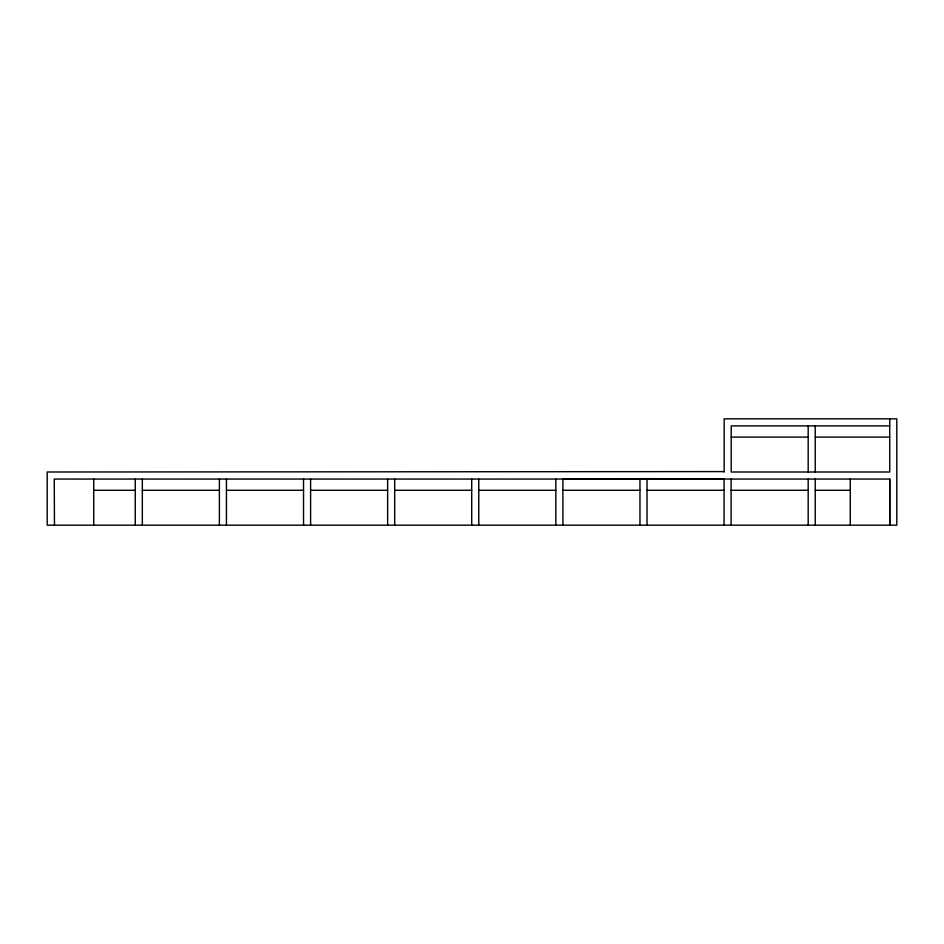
<?xml version="1.0" encoding="UTF-8"?>
<svg xmlns="http://www.w3.org/2000/svg" width="944" height="944" viewBox="0 0 944 944"><rect width="100%" height="100%" fill="white"/><g stroke="black" fill="none" stroke-linecap="round" stroke-linejoin="round"><path stroke-width="1.42" d="M724.154 472L724.154 418.829L896.8 418.829L896.8 525.171L47.2 525.171L47.2 472L724.06 471.587M889.744 479.056L889.744 525.171L889.744 479.056L54.256 479.068L54.469 525.171M724.06 525.171L724.06 479.056L647.029 478.643L562.895 479.056L562.895 525.171M889.744 425.897L731.211 425.897L731.211 472L889.744 472L889.744 418.829M731.211 437.107L808.182 437.107M815.238 437.107L889.744 437.107M93.727 490.278L135.263 490.278M142.332 490.278L219.386 490.278M226.442 490.278L303.543 490.278M310.6 490.278L387.63 490.278M394.686 490.278L471.705 490.278M478.773 490.278L555.839 490.278M562.895 490.278L639.961 490.278M647.029 490.278L724.06 490.278M731.116 490.278L808.182 490.278M815.238 490.278L850.273 490.278M850.273 478.856L850.273 525.171M815.238 425.897L815.238 472M815.238 479.056L815.238 525.171M808.182 425.897L808.182 472M808.182 479.056L808.182 525.171M731.116 479.056L731.116 525.171M647.029 478.643L647.029 525.171M639.961 478.643L639.961 525.171M555.839 479.056L555.839 525.171M478.773 479.056L478.773 525.171M471.705 479.056L471.705 525.171M394.686 479.056L394.686 525.171M387.63 479.056L387.63 525.171M310.6 479.056L310.6 525.171M303.543 479.056L303.543 525.171M226.442 479.056L226.442 525.171M219.386 479.056L219.386 525.171M142.332 479.056L142.332 525.171M135.263 479.056L135.263 525.171M93.727 479.056L93.727 525.171"/></g></svg>
